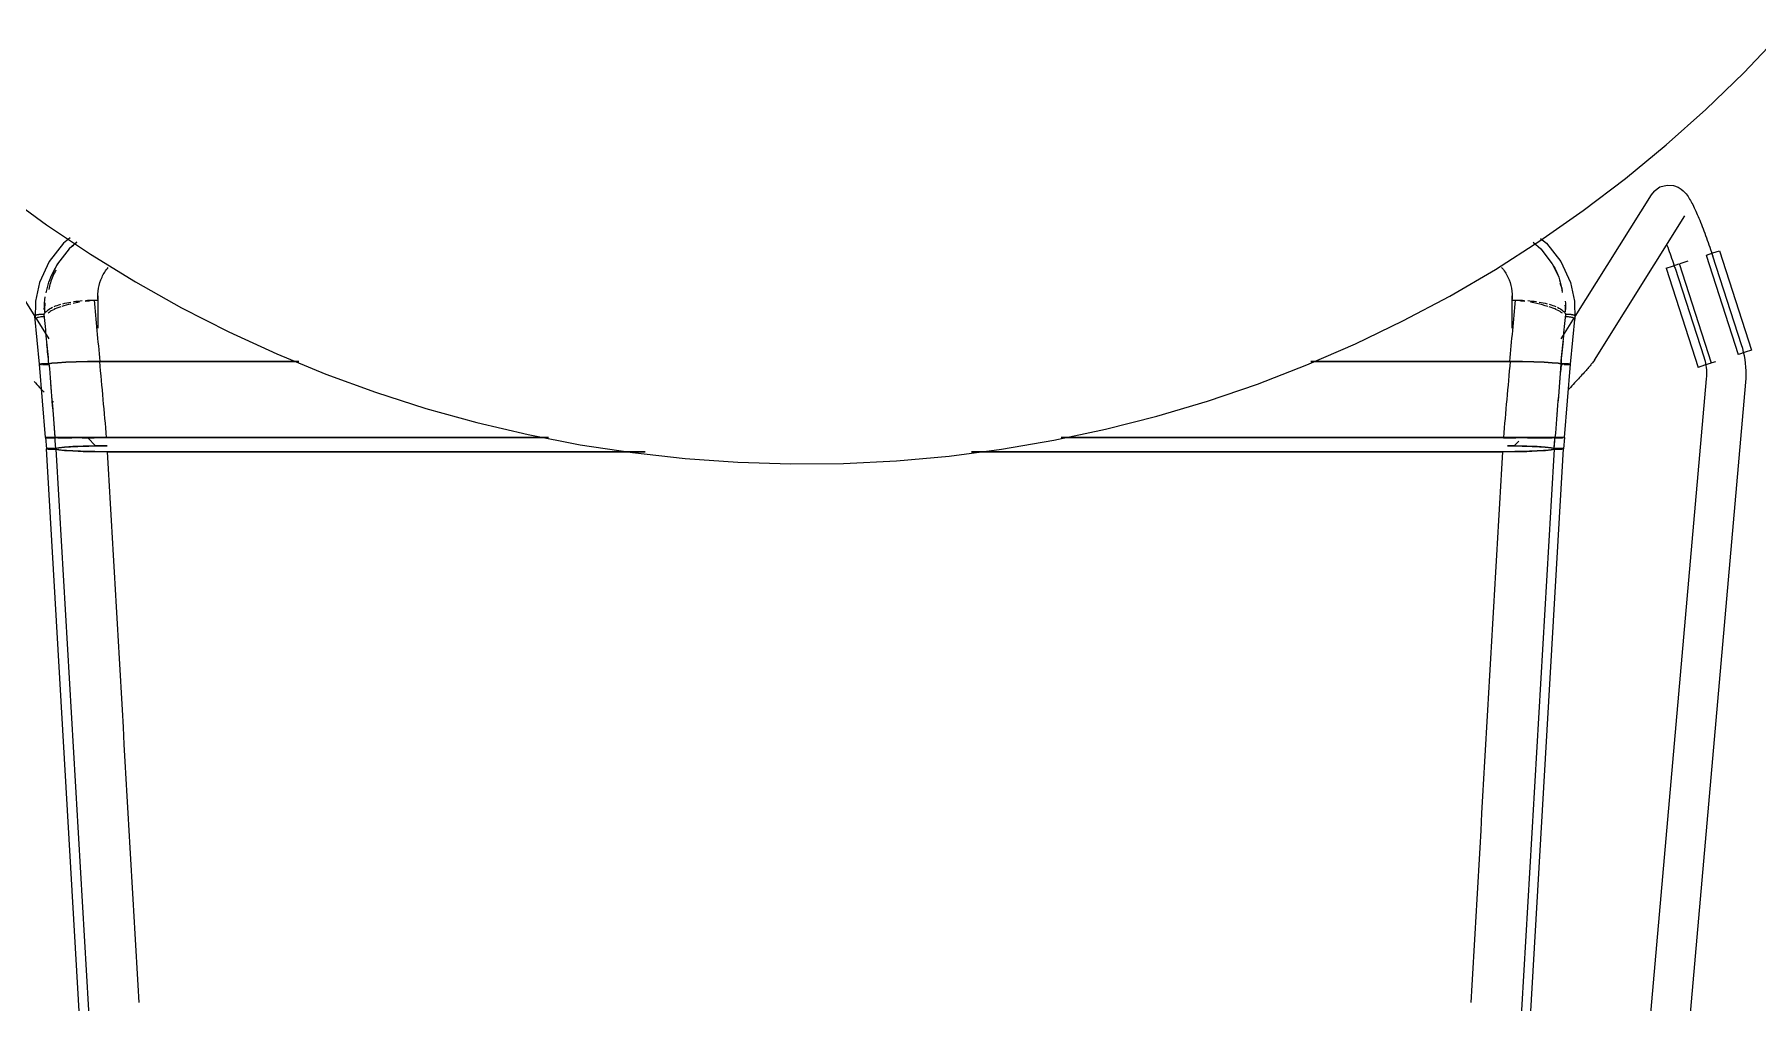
# Model space of a CAD drawing. Header units: millimetres. Extents: x 155927 to 326028, y -36033 to 97293.
# Drawn here: x 178558 to 179079, y 11742 to 12035 of the extents above; entities that cross this region are included whole.
import ezdxf

# ---------------------------------------------------------------- set-up
doc = ezdxf.new("R2010")
doc.units = ezdxf.units.MM
doc.header["$MEASUREMENT"] = 0
doc.layers.add('I-FURN', color=8, linetype='CONTINUOUS', lineweight=9)

msp = doc.modelspace()

# ---------------------------------------------------------------- linework, layer by layer
at = {"layer": 'I-FURN'}
for p, q in [((179075.2, 12023.39), (179086.24, 12034.97)), ((179063.7, 12012.26), (179075.2, 12023.39)), ((179051.77, 12001.61), (179063.7, 12012.26)), ((179039.42, 11991.43), (179051.77, 12001.61)), ((179026.68, 11981.76), (179039.42, 11991.43)), ((178558.42, 11949.76), (178535.39, 11986.53)), ((178548.95, 11986.92), (178561.87, 11977.48)), ((179047.17, 11986.53), (179024.14, 11949.76)), ((179048.07, 11987.65), (179047.17, 11986.53)), ((179048.07, 11987.65), (179049.8, 11988.88)), ((179049.8, 11988.88), (179052.03, 11989.46)), ((179052.03, 11989.46), (179054, 11989.29)), ((179054, 11989.29), (179055.38, 11988.77)), ((179055.38, 11988.77), (179056.29, 11988.2)), ((179056.29, 11988.2), (179056.92, 11987.68)), ((179056.92, 11987.68), (179057.39, 11987.22)), ((179057.39, 11987.22), (179057.76, 11986.79)), ((179057.76, 11986.79), (179058.07, 11986.39)), ((179058.07, 11986.39), (179058.35, 11986)), ((179013.56, 11972.6), (179026.68, 11981.76)), ((179058.35, 11986), (179058.6, 11985.61)), ((179058.6, 11985.61), (179058.84, 11985.22)), ((179058.84, 11985.22), (179059.08, 11984.82)), ((179059.08, 11984.82), (179059.31, 11984.41)), ((179059.31, 11984.41), (179059.54, 11983.98)), ((179059.54, 11983.98), (179059.77, 11983.54)), ((179059.77, 11983.54), (179060, 11983.09)), ((179060, 11983.09), (179060.23, 11982.61)), ((179060.23, 11982.61), (179060.46, 11982.12)), ((179060.46, 11982.12), (179060.7, 11981.61)), ((179060.7, 11981.61), (179060.93, 11981.08)), ((179060.93, 11981.08), (179061.17, 11980.54)), ((178561.87, 11977.48), (178575.16, 11968.57)), ((179030.04, 11936.57), (179057.34, 11980.16)), ((179061.17, 11980.54), (179061.42, 11979.98)), ((179061.42, 11979.98), (179061.66, 11979.4)), ((179061.66, 11979.4), (179061.91, 11978.8)), ((179061.91, 11978.8), (179062.16, 11978.19)), ((179062.16, 11978.19), (179062.41, 11977.57)), ((179062.41, 11977.57), (179062.66, 11976.93)), ((179062.66, 11976.93), (179062.91, 11976.27)), ((179062.91, 11976.27), (179063.17, 11975.61)), ((178567.01, 11971.86), (178562.68, 11966.33)), ((178569.07, 11973.5), (178567.01, 11971.86)), ((178571.09, 11972.15), (178568.75, 11970.19)), ((179000.08, 11963.98), (179013.56, 11972.6)), ((179011.47, 11972.15), (179013.81, 11970.19)), ((179013.75, 11973.29), (179015.55, 11971.86)), ((179015.55, 11971.86), (179019.88, 11966.33)), ((179051.98, 11971.27), (179052.21, 11970.65)), ((179052.21, 11970.65), (179052.45, 11970.01)), ((179063.17, 11975.61), (179063.42, 11974.93)), ((179063.42, 11974.93), (179063.68, 11974.24)), ((179063.68, 11974.24), (179063.93, 11973.54)), ((179063.93, 11973.54), (179064.19, 11972.84)), ((179064.19, 11972.84), (179064.44, 11972.12)), ((179064.44, 11972.12), (179064.69, 11971.4)), ((179064.69, 11971.4), (179064.94, 11970.67)), ((179064.94, 11970.67), (179065.19, 11969.94)), ((178562.68, 11966.33), (178559.77, 11960.01)), ((178565.25, 11965.62), (178563.34, 11961.93)), ((178568.75, 11970.19), (178565.25, 11965.62)), ((178575.16, 11968.57), (178588.79, 11960.2)), ((179013.81, 11970.19), (179017.31, 11965.62)), ((179017.31, 11965.62), (179019.22, 11961.93)), ((179019.88, 11966.33), (179022.79, 11960.01)), ((179052.45, 11970.01), (179052.68, 11969.37)), ((179052.68, 11969.37), (179052.92, 11968.71)), ((179052.92, 11968.71), (179053.15, 11968.04)), ((179053.15, 11968.04), (179053.39, 11967.37)), ((179053.39, 11967.37), (179053.62, 11966.69)), ((179053.62, 11966.69), (179053.85, 11966.01)), ((179053.65, 11964.98), (179055.62, 11965.61)), ((179053.85, 11966.01), (179054.08, 11965.32)), ((179065.43, 11935.64), (179055.74, 11965.65)), ((179058.32, 11966.48), (179055.84, 11965.68)), ((179063.81, 11968.26), (179073.5, 11938.25)), ((179063.93, 11968.29), (179065.9, 11968.93)), ((179065.19, 11969.94), (179065.44, 11969.2)), ((179065.44, 11969.2), (179065.68, 11968.46)), ((179065.68, 11968.46), (179065.83, 11968.01)), ((179074.54, 11941.19), (179065.83, 11968.01)), ((179065.9, 11968.93), (179067.86, 11969.56)), ((179067.86, 11969.56), (179077.54, 11939.55)), ((178588.79, 11960.2), (178602.75, 11952.37)), ((178986.27, 11955.9), (179000.08, 11963.98)), ((179051.7, 11964.35), (179053.65, 11964.98)), ((179051.7, 11964.35), (179061.39, 11934.34)), ((179054.08, 11965.32), (179054.31, 11964.63)), ((179054.31, 11964.63), (179054.42, 11964.3)), ((179054.42, 11964.3), (179063.13, 11937.49)), ((178559.77, 11960.01), (178558.56, 11954.37)), ((178577.41, 11955.93), (178577.41, 11946.18)), ((178972.15, 11948.39), (178986.27, 11955.9)), ((179005.15, 11946.18), (179005.15, 11955.93)), ((179022.79, 11960.01), (179024, 11954.37)), ((178559.77, 11935.31), (178558.35, 11949.8)), ((178558.56, 11954.37), (178558.47, 11948.91)), ((178576.42, 11954.69), (178577.47, 11954.69)), ((178602.75, 11952.37), (178617.01, 11945.12)), ((179005.09, 11954.69), (179006.14, 11954.69)), ((179022.79, 11935.31), (179024.21, 11949.8)), ((179024, 11954.37), (179024.09, 11948.91)), ((178562.69, 11942.95), (178558.82, 11949.13)), ((178617.01, 11945.12), (178631.54, 11938.44)), ((178957.74, 11941.44), (178972.15, 11948.39)), ((179023.91, 11949.39), (179019.87, 11942.95)), ((178943.06, 11935.07), (178957.74, 11941.44)), ((179074.56, 11941.15), (179074.54, 11941.19)), ((179074.89, 11940.05), (179074.56, 11941.15)), ((179075.17, 11938.95), (179074.89, 11940.05)), ((179077.54, 11939.55), (179075.59, 11938.92)), ((178559.84, 11935.33), (178559.77, 11935.31)), ((178559.77, 11935.31), (178559.84, 11935.28)), ((178559.78, 11935.31), (178559.84, 11935.33)), ((178561.6, 11913.11), (178559.78, 11935.31)), ((178559.84, 11935.28), (178559.78, 11935.31)), ((178560.03, 11935.36), (178559.84, 11935.33)), ((178559.84, 11935.28), (178560.02, 11935.26)), ((178560.03, 11935.26), (178559.84, 11935.28)), ((178560.02, 11935.26), (178560.32, 11935.24)), ((178560.33, 11935.38), (178560.03, 11935.36)), ((178560.03, 11935.36), (178560.33, 11935.38)), ((178560.32, 11935.24), (178560.03, 11935.26)), ((178560.71, 11935.4), (178560.33, 11935.38)), ((178560.33, 11935.38), (178560.71, 11935.4)), ((178560.7, 11935.22), (178561.15, 11935.21)), ((178561.15, 11935.21), (178560.7, 11935.22)), ((178561.16, 11935.41), (178560.71, 11935.4)), ((178560.71, 11935.4), (178561.17, 11935.41)), ((178561.15, 11935.21), (178561.64, 11935.2)), ((178561.64, 11935.2), (178561.15, 11935.21)), ((178561.65, 11935.41), (178561.16, 11935.41)), ((178561.17, 11935.41), (178561.66, 11935.41)), ((178561.64, 11935.2), (178562.14, 11935.21)), ((178562.14, 11935.21), (178561.64, 11935.2)), ((178562.15, 11935.41), (178561.65, 11935.41)), ((178561.66, 11935.41), (178562.16, 11935.41)), ((178562.14, 11935.21), (178562.61, 11935.21)), ((178562.61, 11935.21), (178562.14, 11935.21)), ((178562.62, 11935.4), (178562.15, 11935.41)), ((178562.16, 11935.41), (178562.63, 11935.4)), ((178563.51, 11935.59), (178562.62, 11935.4)), ((178562.63, 11935.4), (178563.51, 11935.59)), ((178563.51, 11935.59), (178565.23, 11935.77)), ((178565.25, 11935.77), (178563.51, 11935.59)), ((178565.25, 11935.77), (178567.69, 11935.92)), ((178567.73, 11935.92), (178565.25, 11935.77)), ((178567.72, 11935.92), (178570.76, 11936.04)), ((178570.83, 11936.04), (178567.73, 11935.92)), ((178570.82, 11936.04), (178574.27, 11936.11)), ((178574.26, 11936.11), (178570.83, 11936.04)), ((178578.12, 11936.14), (178574.36, 11936.11)), ((178574.36, 11936.11), (178578, 11936.14)), ((178638.24, 11936.14), (178578.12, 11936.14)), ((178578.12, 11936.14), (178638.24, 11936.14)), ((178631.54, 11938.44), (178646.34, 11932.34)), ((178928.14, 11929.3), (178943.06, 11935.07)), ((179004.44, 11936.14), (178944.32, 11936.14)), ((178944.32, 11936.14), (179004.44, 11936.14)), ((179008.2, 11936.11), (179004.44, 11936.14)), ((179004.56, 11936.14), (179008.2, 11936.11)), ((179008.29, 11936.11), (179011.74, 11936.04)), ((179011.73, 11936.04), (179008.3, 11936.11)), ((179014.83, 11935.92), (179011.73, 11936.04)), ((179011.8, 11936.04), (179014.87, 11935.92)), ((179017.31, 11935.77), (179014.83, 11935.92)), ((179014.87, 11935.92), (179017.31, 11935.77)), ((179019.05, 11935.59), (179017.31, 11935.77)), ((179017.33, 11935.77), (179019.05, 11935.59)), ((179019.05, 11935.59), (179019.93, 11935.4)), ((179019.94, 11935.4), (179019.05, 11935.59)), ((179019.93, 11935.4), (179020.4, 11935.41)), ((179020.41, 11935.41), (179019.94, 11935.4)), ((179019.95, 11935.21), (179020.42, 11935.21)), ((179020.42, 11935.21), (179019.95, 11935.21)), ((179020.4, 11935.41), (179020.9, 11935.41)), ((179020.91, 11935.41), (179020.41, 11935.41)), ((179020.9, 11935.41), (179021.39, 11935.41)), ((179021.4, 11935.41), (179020.91, 11935.41)), ((179020.92, 11935.2), (179021.41, 11935.21)), ((179021.41, 11935.21), (179020.92, 11935.2)), ((179020.96, 11913.11), (179022.78, 11935.31)), ((179021.39, 11935.41), (179021.85, 11935.4)), ((179021.85, 11935.4), (179021.4, 11935.41)), ((179021.41, 11935.21), (179021.86, 11935.22)), ((179021.86, 11935.22), (179021.41, 11935.21)), ((179022.23, 11935.38), (179021.85, 11935.4)), ((179021.85, 11935.4), (179022.23, 11935.38)), ((179021.86, 11935.22), (179022.24, 11935.24)), ((179022.24, 11935.24), (179021.86, 11935.22)), ((179022.53, 11935.36), (179022.23, 11935.38)), ((179022.23, 11935.38), (179022.53, 11935.36)), ((179022.24, 11935.24), (179022.54, 11935.26)), ((179022.53, 11935.26), (179022.24, 11935.24)), ((179022.72, 11935.33), (179022.53, 11935.36)), ((179022.72, 11935.28), (179022.53, 11935.26)), ((179022.54, 11935.26), (179022.72, 11935.28)), ((179022.72, 11935.33), (179022.78, 11935.31)), ((179022.79, 11935.31), (179022.72, 11935.33)), ((179022.72, 11935.28), (179022.79, 11935.31)), ((179022.78, 11935.31), (179022.72, 11935.28)), ((179028.28, 11934.33), (179028.03, 11934.05)), ((179028.51, 11934.6), (179028.28, 11934.33)), ((179028.72, 11934.85), (179028.51, 11934.6)), ((179028.92, 11935.09), (179028.72, 11934.85)), ((179029.11, 11935.32), (179028.92, 11935.09)), ((179029.29, 11935.54), (179029.11, 11935.32)), ((179029.47, 11935.76), (179029.29, 11935.54)), ((179029.64, 11935.99), (179029.47, 11935.76)), ((179029.82, 11936.25), (179029.64, 11935.99)), ((179030.04, 11936.57), (179029.82, 11936.25)), ((179063.34, 11934.97), (179061.39, 11934.34)), ((179063.13, 11937.49), (179063.32, 11936.85)), ((179063.32, 11936.85), (179063.49, 11936.21)), ((179065.31, 11935.61), (179063.34, 11934.97)), ((179063.49, 11936.21), (179063.63, 11935.56)), ((179063.63, 11935.56), (179063.74, 11934.91)), ((179063.74, 11934.91), (179063.83, 11934.26)), ((179063.83, 11934.26), (179063.9, 11933.6)), ((179066.69, 11936.05), (179065.53, 11935.68)), ((179075.59, 11938.92), (179073.62, 11938.29)), ((179075.41, 11937.83), (179075.17, 11938.95)), ((179075.61, 11936.7), (179075.41, 11937.83)), ((179075.76, 11935.57), (179075.61, 11936.7)), ((179075.87, 11934.43), (179075.76, 11935.57)), ((179075.93, 11933.29), (179075.87, 11934.43)), ((178558.13, 11930.06), (178558.53, 11929.63)), ((178558.53, 11929.63), (178558.95, 11929.18)), ((178558.95, 11929.18), (178559.37, 11928.73)), ((178646.34, 11932.34), (178661.36, 11926.84)), ((178913, 11924.13), (178928.14, 11929.3)), ((179023.61, 11929.18), (179023.19, 11928.73)), ((179024.03, 11929.63), (179023.61, 11929.18)), ((179024.43, 11930.06), (179024.03, 11929.63)), ((179024.82, 11930.49), (179024.43, 11930.06)), ((179025.2, 11930.9), (179024.82, 11930.49)), ((179025.57, 11931.3), (179025.2, 11930.9)), ((179025.93, 11931.69), (179025.57, 11931.3)), ((179026.27, 11932.07), (179025.93, 11931.69)), ((179026.6, 11932.44), (179026.27, 11932.07)), ((179063.88, 11930.92), (179026.58, 11506.42)), ((179026.91, 11932.79), (179026.6, 11932.44)), ((179027.22, 11933.12), (179026.91, 11932.79)), ((179027.5, 11933.45), (179027.22, 11933.12)), ((179027.78, 11933.75), (179027.5, 11933.45)), ((179028.03, 11934.05), (179027.78, 11933.75)), ((179036.88, 11486.55), (179075.83, 11929.87)), ((179063.92, 11931.61), (179063.88, 11930.95)), ((179063.88, 11930.95), (179063.88, 11930.92)), ((179063.9, 11933.6), (179063.93, 11932.94)), ((179063.94, 11932.27), (179063.92, 11931.61)), ((179063.93, 11932.94), (179063.94, 11932.27)), ((179075.83, 11929.87), (179075.91, 11931.01)), ((179075.91, 11931.01), (179075.94, 11932.15)), ((179075.94, 11932.15), (179075.93, 11933.29)), ((178559.37, 11928.73), (178559.8, 11928.27)), ((178559.8, 11928.27), (178560.24, 11927.8)), ((178560.24, 11927.8), (178560.69, 11927.32)), ((178560.69, 11927.32), (178561.15, 11926.84)), ((178563.5, 11924.35), (178563.99, 11923.84)), ((178661.36, 11926.84), (178676.59, 11921.95)), ((178897.67, 11919.56), (178913, 11924.13)), ((179022.76, 11928.27), (179022.32, 11927.8)), ((179023.19, 11928.73), (179022.76, 11928.27)), ((178676.59, 11921.95), (178692.01, 11917.67)), ((178882.16, 11915.62), (178897.67, 11919.56)), ((178692.01, 11917.67), (178707.58, 11914.01)), ((178707.58, 11914.01), (178723.29, 11910.98)), ((178866.51, 11912.3), (178882.16, 11915.62)), ((178561.6, 11913.11), (178561.87, 11909.75)), ((178561.67, 11913.1), (178561.6, 11913.11)), ((178561.6, 11913.11), (178561.67, 11913.11)), ((178561.67, 11913.11), (178561.6, 11913.11)), ((178561.6, 11913.11), (178561.67, 11913.1)), ((178561.67, 11913.11), (178561.86, 11913.11)), ((178561.85, 11913.11), (178561.67, 11913.11)), ((178561.86, 11913.1), (178561.67, 11913.1)), ((178561.67, 11913.1), (178561.86, 11913.1)), ((178562.15, 11913.11), (178561.85, 11913.11)), ((178561.86, 11913.11), (178562.15, 11913.11)), ((178562.15, 11913.1), (178561.86, 11913.1)), ((178561.86, 11913.1), (178562.15, 11913.1)), ((178561.94, 11909.78), (178561.88, 11909.75)), ((178581.16, 11577.84), (178561.88, 11909.75)), ((178561.88, 11909.75), (178561.94, 11909.72)), ((178562.13, 11909.8), (178561.94, 11909.78)), ((178561.94, 11909.72), (178562.13, 11909.69)), ((178562.43, 11909.82), (178562.13, 11909.8)), ((178562.13, 11909.69), (178562.42, 11909.67)), ((178562.15, 11913.11), (178562.53, 11913.11)), ((178562.53, 11913.11), (178562.15, 11913.11)), ((178562.54, 11913.1), (178562.15, 11913.1)), ((178562.15, 11913.1), (178562.53, 11913.1)), ((178562.42, 11909.67), (178562.8, 11909.65)), ((178562.81, 11909.84), (178562.43, 11909.82)), ((178562.53, 11913.11), (178562.98, 11913.11)), ((178562.98, 11913.11), (178562.53, 11913.11)), ((178562.53, 11913.1), (178562.99, 11913.1)), ((178562.99, 11913.1), (178562.54, 11913.1)), ((178562.8, 11909.65), (178563.25, 11909.64)), ((178563.26, 11909.85), (178562.81, 11909.84)), ((178562.98, 11913.11), (178563.47, 11913.11)), ((178563.47, 11913.11), (178562.98, 11913.11)), ((178563.48, 11913.1), (178562.99, 11913.1)), ((178562.99, 11913.1), (178563.48, 11913.1)), ((178563.25, 11909.64), (178563.74, 11909.64)), ((178563.75, 11909.86), (178563.26, 11909.85)), ((178563.47, 11913.11), (178563.97, 11913.11)), ((178563.97, 11913.11), (178563.47, 11913.11)), ((178563.98, 11913.1), (178563.48, 11913.1)), ((178563.48, 11913.1), (178563.97, 11913.1)), ((178563.74, 11909.64), (178564.24, 11909.64)), ((178564.25, 11909.86), (178563.75, 11909.86)), ((178563.97, 11913.11), (178564.44, 11913.11)), ((178564.44, 11913.11), (178563.97, 11913.11)), ((178563.97, 11913.1), (178564.44, 11913.1)), ((178564.45, 11913.1), (178563.98, 11913.1)), ((178564.24, 11909.64), (178564.71, 11909.65)), ((178564.72, 11909.85), (178564.25, 11909.86)), ((178564.44, 11913.11), (178565.33, 11913.13)), ((178565.32, 11913.13), (178564.44, 11913.11)), ((178564.71, 11909.65), (178565.6, 11909.44)), ((178565.62, 11910.06), (178564.72, 11909.85)), ((178567.07, 11913.14), (178565.32, 11913.13)), ((178565.33, 11913.13), (178567.07, 11913.14)), ((178567.1, 11913.07), (178565.34, 11913.08)), ((178565.34, 11913.08), (178567.09, 11913.07)), ((178565.6, 11909.44), (178567.35, 11909.24)), ((178567.37, 11910.25), (178565.62, 11910.06)), ((178569.58, 11913.15), (178567.07, 11913.14)), ((178567.08, 11913.14), (178569.57, 11913.15)), ((178567.09, 11913.07), (178569.59, 11913.06)), ((178569.59, 11913.06), (178567.1, 11913.07)), ((178567.35, 11909.24), (178569.85, 11909.08)), ((178569.87, 11910.41), (178567.37, 11910.25)), ((178569.58, 11913.15), (178572.71, 11913.16)), ((178572.71, 11913.16), (178569.58, 11913.15)), ((178569.85, 11909.08), (178572.98, 11908.96)), ((178572.99, 11910.54), (178569.87, 11910.41)), ((178572.71, 11913.16), (178576.28, 11913.17)), ((178576.28, 11913.17), (178572.71, 11913.16)), ((178572.71, 11913.05), (178576.27, 11913.04)), ((178576.27, 11913.04), (178572.72, 11913.05)), ((178572.98, 11908.96), (178576.54, 11908.88)), ((178576.54, 11910.61), (178572.99, 11910.54)), ((178574.27, 11913.17), (178576.84, 11910.49)), ((178576.28, 11913.17), (178580.06, 11913.17)), ((178580.06, 11913.17), (178576.28, 11913.17)), ((178580.22, 11910.64), (178576.54, 11910.61)), ((178576.54, 11908.88), (178580.33, 11908.85)), ((178580.06, 11913.17), (178713.7, 11913.17)), ((178713.7, 11913.17), (178580.06, 11913.17)), ((178580.33, 11908.85), (178742.93, 11908.85)), ((178742.93, 11908.85), (178580.33, 11908.85)), ((178723.29, 11910.98), (178739.11, 11908.57)), ((178739.11, 11908.57), (178755.01, 11906.81)), ((178834.87, 11907.54), (178850.74, 11909.6)), ((178841.66, 11908.85), (179002.23, 11908.85)), ((179002.23, 11908.85), (178841.66, 11908.85)), ((178850.74, 11909.6), (178866.51, 11912.3)), ((178868.76, 11913.17), (179002.5, 11913.17)), ((179002.5, 11913.17), (178868.76, 11913.17)), ((179001.4, 11577.84), (179020.68, 11909.75)), ((179002.23, 11908.85), (179006.02, 11908.88)), ((179002.5, 11913.17), (179006.28, 11913.17)), ((179006.28, 11913.17), (179002.5, 11913.17)), ((179006.29, 11913.04), (179002.51, 11913.04)), ((179002.51, 11913.04), (179006.29, 11913.04)), ((179006.02, 11910.61), (179003.77, 11910.64)), ((179005.72, 11910.49), (179007.19, 11912.02)), ((179009.57, 11910.54), (179006.02, 11910.61)), ((179006.02, 11908.88), (179009.58, 11908.96)), ((179006.28, 11913.17), (179009.85, 11913.16)), ((179009.85, 11913.16), (179006.28, 11913.17)), ((179012.69, 11910.41), (179009.57, 11910.54)), ((179009.58, 11908.96), (179012.71, 11909.08)), ((179012.97, 11913.06), (179009.84, 11913.05)), ((179009.85, 11913.16), (179012.98, 11913.15)), ((179012.98, 11913.15), (179009.85, 11913.16)), ((179009.85, 11913.05), (179012.97, 11913.06)), ((179015.19, 11910.25), (179012.69, 11910.41)), ((179012.71, 11909.08), (179015.21, 11909.24)), ((179015.46, 11913.07), (179012.97, 11913.06)), ((179012.97, 11913.06), (179015.47, 11913.07)), ((179012.98, 11913.15), (179015.48, 11913.14)), ((179015.49, 11913.14), (179012.98, 11913.15)), ((179016.94, 11910.06), (179015.19, 11910.25)), ((179015.21, 11909.24), (179016.96, 11909.44)), ((179017.22, 11913.08), (179015.46, 11913.07)), ((179015.47, 11913.07), (179017.22, 11913.08)), ((179015.49, 11913.14), (179017.23, 11913.13)), ((179017.24, 11913.13), (179015.49, 11913.14)), ((179017.84, 11909.85), (179016.94, 11910.06)), ((179016.96, 11909.44), (179017.85, 11909.65)), ((179017.23, 11913.13), (179018.12, 11913.11)), ((179018.12, 11913.11), (179017.24, 11913.13)), ((179018.31, 11909.86), (179017.84, 11909.85)), ((179017.85, 11909.65), (179018.32, 11909.64)), ((179018.58, 11913.1), (179018.11, 11913.1)), ((179018.12, 11913.11), (179018.59, 11913.11)), ((179018.59, 11913.11), (179018.12, 11913.11)), ((179018.12, 11913.1), (179018.59, 11913.1)), ((179018.81, 11909.86), (179018.31, 11909.86)), ((179018.32, 11909.64), (179018.82, 11909.64)), ((179019.08, 11913.1), (179018.58, 11913.1)), ((179018.59, 11913.11), (179019.09, 11913.11)), ((179019.09, 11913.11), (179018.59, 11913.11)), ((179018.59, 11913.1), (179019.08, 11913.1)), ((179019.3, 11909.85), (179018.81, 11909.86)), ((179018.82, 11909.64), (179019.31, 11909.64)), ((179019.57, 11913.1), (179019.08, 11913.1)), ((179019.08, 11913.1), (179019.57, 11913.1)), ((179019.09, 11913.11), (179019.58, 11913.11)), ((179019.58, 11913.11), (179019.09, 11913.11)), ((179019.75, 11909.84), (179019.3, 11909.85)), ((179019.31, 11909.64), (179019.76, 11909.65)), ((179020.02, 11913.1), (179019.57, 11913.1)), ((179019.57, 11913.1), (179020.03, 11913.1)), ((179019.58, 11913.11), (179020.03, 11913.11)), ((179020.03, 11913.11), (179019.58, 11913.11)), ((179020.13, 11909.82), (179019.75, 11909.84)), ((179019.76, 11909.65), (179020.14, 11909.67)), ((179020.41, 11913.1), (179020.02, 11913.1)), ((179020.03, 11913.11), (179020.41, 11913.11)), ((179020.41, 11913.11), (179020.03, 11913.11)), ((179020.03, 11913.1), (179020.41, 11913.1)), ((179020.43, 11909.8), (179020.13, 11909.82)), ((179020.14, 11909.67), (179020.43, 11909.69)), ((179020.41, 11913.11), (179020.7, 11913.11)), ((179020.71, 11913.11), (179020.41, 11913.11)), ((179020.62, 11909.78), (179020.43, 11909.8)), ((179020.43, 11909.69), (179020.62, 11909.72)), ((179020.68, 11909.75), (179020.62, 11909.78)), ((179020.62, 11909.72), (179020.68, 11909.75)), ((179020.96, 11913.11), (179020.69, 11909.75)), ((179020.89, 11913.11), (179020.96, 11913.11)), ((179020.96, 11913.11), (179020.89, 11913.1)), ((179020.89, 11913.1), (179020.96, 11913.11)), ((179020.96, 11913.11), (179020.89, 11913.11)), ((178755.01, 11906.81), (178770.97, 11905.67)), ((178770.97, 11905.67), (178786.96, 11905.18)), ((178786.96, 11905.18), (178802.96, 11905.33)), ((178802.96, 11905.33), (178818.94, 11906.11)), ((178818.94, 11906.11), (178834.87, 11907.54))]:
    msp.add_line(p, q, dxfattribs=at)
for points in [[(178569.68, 11971.02), (178570.12, 11971.43), (178570.57, 11971.82), (178571.03, 11972.2)], [(178561.22, 11951.89), (178561.23, 11953.15), (178561.33, 11954.41), (178561.51, 11955.65)], [(178577.47, 11954.69), (178577.42, 11955.2), (178577.4, 11955.7), (178577.41, 11956.21)], [(179005.14, 11956.21), (179005.15, 11955.7), (179005.14, 11955.2), (179005.09, 11954.69)], [(179020.4, 11957.6), (179020.2, 11958.33), (179019.97, 11959.04), (179019.7, 11959.75)], [(178561.19, 11950.36), (178561.33, 11950.75), (178561.9, 11951.5), (178563.04, 11952.2), (178563.74, 11952.52)], [(178562.62, 11935.4), (178562.38, 11937.93), (178561.9, 11942.96), (178561.43, 11947.91), (178561.19, 11950.36)], [(178561.42, 11953.87), (178561.31, 11952.98), (178561.29, 11952.08), (178561.29, 11951.18)], [(178563.77, 11951.67), (178563.13, 11951.35), (178562.74, 11951.04), (178562.41, 11950.71)], [(178566.2, 11952.63), (178565.38, 11952.36), (178564.57, 11952.08), (178564.02, 11951.78)], [(178564.19, 11952.72), (178564.78, 11952.97), (178565.44, 11953.2), (178566.17, 11953.41)], [(178569.24, 11953.48), (178568.31, 11953.26), (178567.37, 11953.03), (178566.52, 11952.78)], [(178566.84, 11953.59), (178567.58, 11953.78), (178568.39, 11953.94), (178569.22, 11954.09)], [(178571.9, 11954.01), (178571.21, 11953.89), (178570.56, 11953.76), (178569.9, 11953.62)], [(178570.07, 11954.22), (178570.92, 11954.35), (178571.79, 11954.46), (178572.71, 11954.52)], [(178575.01, 11954.45), (178574.53, 11954.4), (178574.06, 11954.34), (178573.6, 11954.27)], [(178573.64, 11954.59), (178574.55, 11954.65), (178575.47, 11954.68), (178576.42, 11954.69)], [(178578.12, 11936.14), (178577.81, 11939.27), (178577.22, 11945.52), (178576.68, 11951.66), (178576.42, 11954.69)], [(179004.44, 11936.14), (179004.75, 11939.27), (179005.34, 11945.52), (179005.88, 11951.66), (179006.14, 11954.69)], [(179006.14, 11954.69), (179007.09, 11954.68), (179008.02, 11954.65), (179008.93, 11954.59)], [(179008.98, 11954.27), (179008.5, 11954.34), (179008.03, 11954.39), (179007.55, 11954.44)], [(179009.86, 11954.52), (179010.76, 11954.45), (179011.64, 11954.35), (179012.49, 11954.22)], [(179013.34, 11954.09), (179014.18, 11953.94), (179014.99, 11953.78), (179015.73, 11953.59)], [(179018.54, 11951.78), (179017.91, 11952.08), (179017.17, 11952.35), (179016.35, 11952.62)], [(179016.39, 11953.41), (179017.12, 11953.2), (179017.76, 11952.97), (179018.36, 11952.72)], [(179020.36, 11950.71), (179019.95, 11951.03), (179019.43, 11951.36), (179018.79, 11951.67)], [(179018.83, 11952.52), (179019.52, 11952.2), (179020.66, 11951.5), (179021.23, 11950.75), (179021.37, 11950.36)], [(179019.94, 11935.4), (179020.18, 11937.93), (179020.66, 11942.96), (179021.13, 11947.91), (179021.37, 11950.36)], [(179021.2, 11954.35), (179021.28, 11953.54), (179021.29, 11952.71), (179021.29, 11951.88)], [(179021.33, 11951.18), (179021.32, 11951.84), (179021.29, 11952.49), (179021.22, 11953.13)], [(179024.03, 11949.05), (179023.99, 11949.1), (179023.86, 11949.19), (179023.57, 11949.32), (179023.18, 11949.44), (179022.72, 11949.53), (179022.23, 11949.6), (179021.73, 11949.63), (179021.42, 11949.63), (179021.27, 11949.62)], [(178562.59, 11935.4), (178562.4, 11937.36), (178562.2, 11939.32), (178562.01, 11941.26)], [(179019.95, 11935.21), (179020.19, 11937.59), (179020.42, 11939.95), (179020.66, 11942.3)], [(178562.63, 11935.4), (178562.93, 11931.69), (178563.53, 11924.27), (178564.14, 11916.83), (178564.44, 11913.11)], [(178579.03, 11924.66), (178578.69, 11928.49), (178578.35, 11932.32), (178578, 11936.14)], [(179004.56, 11936.14), (179004.21, 11932.32), (179003.87, 11928.49), (179003.53, 11924.66)], [(179019.93, 11935.4), (179019.63, 11931.69), (179019.03, 11924.27), (179018.42, 11916.83), (179018.12, 11913.11)], [(179019.95, 11935.21), (179019.65, 11931.57), (179019.34, 11927.92), (179019.04, 11924.26)], [(178580.06, 11913.17), (178579.72, 11917), (178579.38, 11920.83), (178579.03, 11924.66)], [(179003.53, 11924.66), (179003.18, 11920.83), (179002.84, 11917), (179002.5, 11913.17)], [(179018.74, 11920.65), (179018.71, 11920.24), (179018.67, 11919.83), (179018.64, 11919.42)], [(178564.71, 11909.65), (178564.66, 11910.23), (178564.57, 11911.38), (178564.48, 11912.54), (178564.44, 11913.11)], [(178564.72, 11909.85), (178564.67, 11910.39), (178564.58, 11911.47), (178564.49, 11912.56), (178564.45, 11913.1)], [(178564.71, 11909.65), (178567.93, 11854.24), (178574.37, 11743.48), (178580.81, 11632.89), (178584.03, 11577.65)], [(178589.92, 11742.36), (178586.72, 11797.82), (178583.52, 11853.33), (178580.33, 11908.85)], [(179002.23, 11908.85), (178999.04, 11853.33), (178995.84, 11797.8), (178992.65, 11742.36)], [(179017.85, 11909.65), (179014.63, 11854.24), (179008.19, 11743.48), (179001.75, 11632.89), (178998.53, 11577.65)], [(179017.84, 11909.85), (179017.89, 11910.39), (179017.98, 11911.47), (179018.07, 11912.56), (179018.11, 11913.1)], [(179017.84, 11909.85), (179018.44, 11909.86), (179019.95, 11909.86), (179020.69, 11909.79), (179020.69, 11909.75)], [(179017.85, 11909.65), (179017.9, 11910.23), (179017.99, 11911.38), (179018.08, 11912.54), (179018.12, 11913.11)]]:
    msp.add_open_spline(points, degree=3, dxfattribs=at)
for points, knots in [([(178561.77, 11956.93), (178562.21, 11959.05), (178563.22, 11962.13), (178564.85, 11964.89), (178565.44, 11965.76)], [0.1763318, 0.1763318, 0.1763318, 0.1763318, 0.3333333, 0.408557, 0.408557, 0.408557, 0.408557]), ([(179017.31, 11965.6), (179017.82, 11964.78), (179019.4, 11962.05), (179020, 11959.07), (179020.28, 11956.97)], [-0.4024189, -0.4024189, -0.4024189, -0.4024189, -0.3333333, -0.1789981, -0.1789981, -0.1789981, -0.1789981]), ([(178564.72, 11963.7), (178564.38, 11963.11), (178563.35, 11961.26), (178562.86, 11959.28), (178562.63, 11957.9)], [0.6175454, 0.6175454, 0.6175454, 0.6175454, 0.6666667, 0.7702374, 0.7702374, 0.7702374, 0.7702374]), ([(178577.47, 11954.69), (178577.25, 11957.08), (178577.88, 11960.68), (178579.81, 11963.68), (178580.58, 11964.58)], [0, 0, 0, 0, 0.3333333, 0.5, 0.5, 0.5, 0.5]), ([(179001.98, 11964.58), (179002.75, 11963.68), (179004.68, 11960.68), (179005.31, 11957.08), (179005.09, 11954.69)], [0.5, 0.5, 0.5, 0.5, 0.6666667, 1, 1, 1, 1]), ([(178558.4, 11949.95), (178558.42, 11949.97), (178558.46, 11950.02), (178558.57, 11950.09), (178558.76, 11950.19), (178559.08, 11950.3), (178559.48, 11950.37), (178559.83, 11950.4), (178560.21, 11950.42), (178560.65, 11950.42), (178561.01, 11950.38), (178561.19, 11950.36)], [0.5555556, 0.5555556, 0.5555556, 0.5555556, 0.5833333, 0.6180556, 0.6527778, 0.7222222, 0.7916667, 0.8263889, 0.8611111, 0.9305556, 1, 1, 1, 1]), ([(179015.92, 11952.77), (179014.93, 11953.08), (179013.22, 11953.52), (179011.36, 11953.9), (179010.68, 11954.02)], [-0.5, -0.5, -0.5, -0.5, -0.3333333, -0.2414396, -0.2414396, -0.2414396, -0.2414396]), ([(179021.37, 11950.36), (179021.52, 11950.38), (179021.8, 11950.41), (179022.23, 11950.42), (179022.6, 11950.41), (179022.89, 11950.39), (179023.16, 11950.36), (179023.41, 11950.31), (179023.64, 11950.24), (179023.83, 11950.18), (179024.03, 11950.08), (179024.13, 11949.99), (179024.16, 11949.95)], [0, 0, 0, 0, 0.0555556, 0.1111111, 0.1666667, 0.1944444, 0.2222222, 0.2777778, 0.3055556, 0.3333333, 0.3888889, 0.4444444, 0.4444444, 0.4444444, 0.4444444]), ([(178561.29, 11949.62), (178561.07, 11949.63), (178560.58, 11949.63), (178559.83, 11949.54), (178559.16, 11949.39), (178558.73, 11949.21), (178558.57, 11949.1), (178558.53, 11949.05)], [-1, -1, -1, -1, -0.90625, -0.8125, -0.71875, -0.625, -0.5625, -0.5625, -0.5625, -0.5625]), ([(178563.12, 11929.1), (178563.25, 11927.46), (178563.69, 11922.21), (178564.13, 11916.96), (178564.42, 11913.35)], [0.2766114, 0.2766114, 0.2766114, 0.2766114, 0.5, 0.9886614, 0.9886614, 0.9886614, 0.9886614]), ([(178561.87, 11909.75), (178561.87, 11909.77), (178562.01, 11909.79), (178562.41, 11909.83), (178562.79, 11909.84), (178563.25, 11909.85), (178563.75, 11909.86), (178564.25, 11909.86), (178564.57, 11909.85), (178564.72, 11909.85)], [-0.5, -0.5, -0.5, -0.5, -0.375, -0.3125, -0.25, -0.1875, -0.125, -0.0625, 0, 0, 0, 0]), ([(178564.71, 11909.65), (178564.49, 11909.64), (178563.99, 11909.63), (178563.36, 11909.64), (178562.9, 11909.65), (178562.49, 11909.66), (178562.03, 11909.7), (178561.87, 11909.73), (178561.87, 11909.75)], [-1, -1, -1, -1, -0.90625, -0.8125, -0.765625, -0.71875, -0.625, -0.501507, -0.501507, -0.501507, -0.501507]), ([(178580.33, 11908.85), (178579.05, 11908.85), (178576.5, 11908.87), (178572.9, 11908.95), (178569.73, 11909.07), (178566.37, 11909.29), (178564.99, 11909.5), (178564.71, 11909.65)], [-1, -1, -1, -1, -0.833333, -0.666667, -0.5, -0.333333, 0, 0, 0, 0]), ([(178564.72, 11909.85), (178565.01, 11909.99), (178566.4, 11910.2), (178569.75, 11910.42), (178572.91, 11910.54), (178576.47, 11910.62), (178578.98, 11910.64), (178580.22, 11910.64)], [-1, -1, -1, -1, -0.6666667, -0.5, -0.3333333, -0.1666667, -0.003964, -0.003964, -0.003964, -0.003964]), ([(179017.85, 11909.65), (179017.57, 11909.5), (179016.19, 11909.29), (179012.83, 11909.07), (179009.66, 11908.95), (179006.06, 11908.87), (179003.51, 11908.85), (179002.23, 11908.85)], [-1, -1, -1, -1, -0.666667, -0.5, -0.333333, -0.166667, 0, 0, 0, 0]), ([(179003.77, 11910.64), (179005.8, 11910.62), (179009.02, 11910.57), (179012.81, 11910.42), (179016.16, 11910.2), (179017.55, 11909.99), (179017.84, 11909.85)], [-0.9335619, -0.9335619, -0.9335619, -0.9335619, -0.6666667, -0.5, -0.3333333, 0, 0, 0, 0]), ([(179020.69, 11909.75), (179020.69, 11909.73), (179020.55, 11909.7), (179020.16, 11909.67), (179019.77, 11909.65), (179019.32, 11909.64), (179018.82, 11909.64), (179018.32, 11909.64), (179018, 11909.64), (179017.85, 11909.65)], [-0.498493, -0.498493, -0.498493, -0.498493, -0.375, -0.3125, -0.25, -0.1875, -0.125, -0.0625, 0, 0, 0, 0])]:
    msp.add_open_spline(points, degree=3, knots=knots, dxfattribs=at)

doc.saveas('drawing.dxf')
